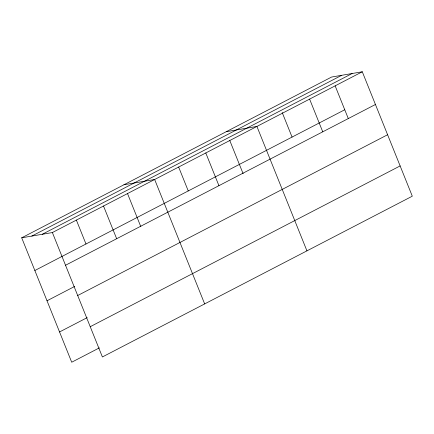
<?xml version="1.0" encoding="UTF-8"?>
<svg xmlns="http://www.w3.org/2000/svg" width="434" height="434" viewBox="0 0 434 434"><rect width="100%" height="100%" fill="white"/><g stroke="black" fill="none" stroke-linecap="round" stroke-linejoin="round"><path stroke-width="0.65" d="M21.7 237.81L331.603 77.035L362.287 71.773L412.3 196.19L102.397 356.965L52.384 232.548L21.7 237.81L71.713 362.227L99.386 347.867M31.823 236.074L341.726 75.299M42.255 234.284L352.158 73.509M52.384 232.548L362.287 71.773M34.85 270.518L344.753 109.748M65.534 265.255L375.437 104.485M47.013 300.784L74.686 286.424M77.697 295.521L387.6 134.746M59.55 331.961L87.223 317.607M90.234 326.699L400.137 165.924M226.233 131.703L256.917 126.44L306.936 250.852M123.967 184.754L154.65 179.492L204.664 303.909M335.146 85.845L348.225 118.39M309.605 99.109L322.75 131.817M282.209 112.547L292.066 137.079M229.776 140.507L243.111 173.671M205.787 152.969L218.931 185.676M178.64 167.036L188.253 190.938M127.509 193.564L140.838 226.727M103.514 206.02L116.665 238.733M76.373 220.092L85.981 243.995"/></g></svg>
